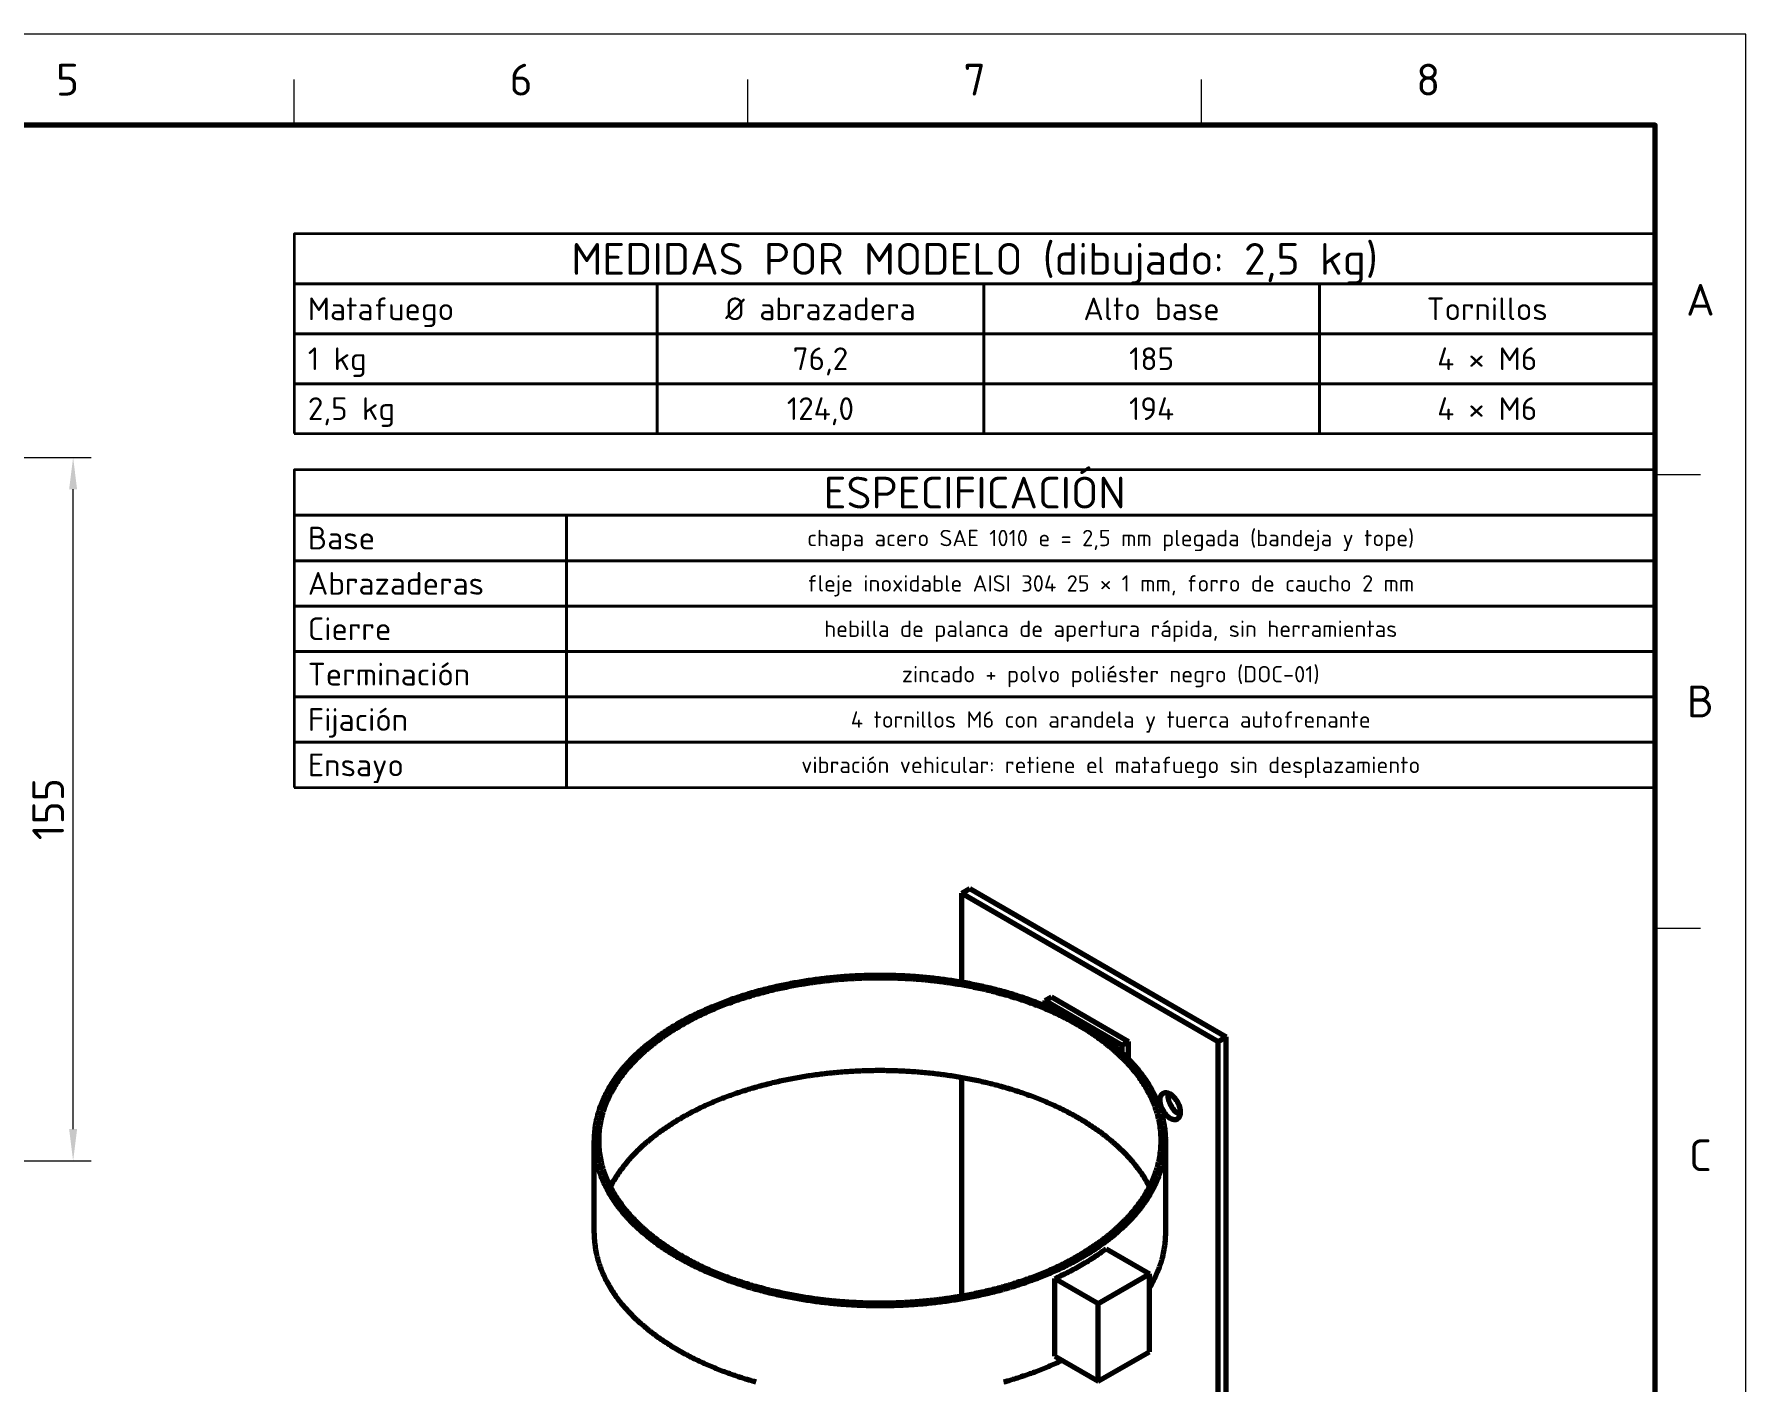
# Model space of a CAD drawing. Header units: millimetres. Extents: x 0 to 420, y 0 to 297.
# Drawn here: x 231.3 to 420, y 148.5 to 297 of the extents above; entities that cross this region are included whole.
import ezdxf
from ezdxf.enums import TextEntityAlignment as Align

# ---------------------------------------------------------------- set-up
doc = ezdxf.new("R2010")
doc.units = ezdxf.units.MM
for name, color, linetype, lineweight in [('01-VISIBLE', 7, 'CONTINUOUS', 70), ('04-COTA', 3, 'CONTINUOUS', 18), ('06-TEXTO', 7, 'CONTINUOUS', 25), ('07-RECUADRO', 7, 'CONTINUOUS', 70), ('08-FINA', 5, 'CONTINUOUS', 18), ('10-ROTULO', 7, 'CONTINUOUS', 35)]:
    doc.layers.add(name, color=color, linetype=linetype, lineweight=lineweight)
doc.styles.add('ISO3098', font='isocpeur.ttf')
doc.dimstyles.new('FLAMA-IRAM', dxfattribs={"dimtxt": 3.5, "dimasz": 3.5, "dimexe": 2, "dimexo": 1.5, "dimgap": 1, "dimtad": 1, "dimdec": 1, "dimtxsty": 'ISO3098', "dimblk": 'IRAM_FLECHA', "dimblk1": 'IRAM_FLECHA', "dimblk2": 'IRAM_FLECHA', "dimcen": 2.5, "dimclrd": 256, "dimclre": 256, "dimclrt": 256, "dimazin": 3, "dimtfac": 1, "dimtmove": 0, "dimatfit": 3, "dimlwd": 18, "dimlwe": 18})

# ---------------------------------------------------------------- blocks, each defined once
blk = doc.blocks.new('IRAM_FLECHA')
blk.add_solid([(0, 0), (-1, 0.125), (-1, -0.125)])

msp = doc.modelspace()

# ---------------------------------------------------------------- linework, layer by layer
at = {"layer": '01-VISIBLE'}
for p, q in [((333.574, 202.38), (334.458, 202.89)), ((333.574, 192.555), (333.574, 202.38)), ((333.574, 202.38), (361.858, 186.05)), ((334.458, 202.89), (362.742, 186.56)), ((342.766, 190.541), (343.473, 190.949)), ((343.473, 190.949), (351.958, 186.05)), ((342.766, 189.97), (342.766, 190.541)), ((342.766, 190.541), (351.251, 185.642)), ((351.251, 185.642), (351.958, 186.05)), ((351.251, 184.786), (351.251, 185.642)), ((351.958, 184.101), (351.958, 186.05)), ((361.858, 186.05), (362.742, 186.56)), ((361.858, 107.871), (361.858, 186.05)), ((362.742, 107.36), (362.742, 186.56)), ((333.574, 158.005), (333.574, 182.047)), ((293.058, 164.923), (293.058, 175.129)), ((356.058, 164.923), (356.058, 175.129)), ((349.48, 163.19), (354.257, 160.433)), ((348.6, 157.167), (354.257, 160.433)), ((354.257, 151.859), (354.257, 160.433)), ((343.823, 151.351), (343.823, 159.924)), ((343.823, 159.924), (348.6, 157.167)), ((348.6, 148.593), (348.6, 157.167)), ((343.823, 151.351), (348.6, 148.593)), ((348.6, 148.593), (354.257, 151.859))]:
    msp.add_line(p, q, dxfattribs=at)
for points in [[(356.058, 175.129), (356.056, 175.33), (356.05, 175.53), (356.041, 175.73), (356.028, 175.929), (356.01, 176.129), (355.99, 176.328), (355.965, 176.526), (355.937, 176.724), (355.905, 176.922), (355.869, 177.119), (355.83, 177.315), (355.787, 177.511), (355.74, 177.705), (355.691, 177.899), (355.637, 178.092), (355.581, 178.284), (355.521, 178.475), (355.457, 178.665), (355.391, 178.853), (355.321, 179.041), (355.248, 179.227), (355.172, 179.413), (355.093, 179.597), (355.011, 179.779), (354.926, 179.96), (354.839, 180.14), (354.748, 180.319), (354.655, 180.496), (354.56, 180.672), (354.461, 180.846), (354.361, 181.019), (354.257, 181.191), (354.152, 181.36), (354.043, 181.529), (353.933, 181.696), (353.821, 181.861), (353.706, 182.025), (353.589, 182.188), (353.47, 182.349), (353.349, 182.508), (353.226, 182.666), (353.101, 182.822), (352.974, 182.977), (352.846, 183.131), (352.715, 183.283), (352.583, 183.433), (352.449, 183.582), (352.314, 183.729), (352.177, 183.875), (352.038, 184.019), (351.898, 184.162), (351.757, 184.304), (351.613, 184.443), (351.469, 184.582), (351.323, 184.719), (351.176, 184.855), (351.027, 184.989), (350.878, 185.122), (350.727, 185.253), (350.574, 185.383), (350.421, 185.511), (350.267, 185.639), (350.111, 185.764), (349.954, 185.889), (349.796, 186.012), (349.637, 186.134), (349.478, 186.254), (349.317, 186.373), (349.155, 186.491), (348.992, 186.607), (348.828, 186.723), (348.664, 186.836), (348.498, 186.949), (348.332, 187.06), (348.165, 187.171), (347.997, 187.279), (347.828, 187.387), (347.659, 187.493), (347.489, 187.599), (347.318, 187.703), (347.146, 187.805), (346.973, 187.907), (346.8, 188.007), (346.627, 188.107), (346.452, 188.205), (346.277, 188.302), (346.101, 188.398), (345.925, 188.492), (345.748, 188.586), (345.571, 188.678), (345.393, 188.77), (345.214, 188.86), (345.035, 188.949), (344.855, 189.037), (344.675, 189.124), (344.494, 189.21), (344.313, 189.295), (344.131, 189.379), (343.949, 189.462), (343.766, 189.544), (343.583, 189.624), (343.4, 189.704), (343.215, 189.783), (343.031, 189.86), (342.846, 189.937), (342.661, 190.013), (342.475, 190.087), (342.289, 190.161), (342.103, 190.234), (341.916, 190.306), (341.729, 190.377), (341.541, 190.446), (341.353, 190.515), (341.165, 190.583), (340.976, 190.65), (340.788, 190.716), (340.598, 190.782), (340.409, 190.846), (340.219, 190.909), (340.029, 190.971), (339.838, 191.033), (339.648, 191.094), (339.457, 191.153), (339.265, 191.212), (339.074, 191.27), (338.882, 191.327), (338.69, 191.383), (338.497, 191.438), (338.305, 191.493), (338.112, 191.546), (337.919, 191.599), (337.725, 191.651), (337.532, 191.702), (337.338, 191.752), (337.144, 191.801), (336.95, 191.85), (336.756, 191.897), (336.561, 191.944), (336.366, 191.99), (336.171, 192.035), (335.976, 192.079), (335.781, 192.123), (335.585, 192.165), (335.389, 192.207), (335.194, 192.248), (334.997, 192.288), (334.801, 192.328), (334.605, 192.366), (334.408, 192.404), (334.212, 192.441), (334.015, 192.477), (333.818, 192.512), (333.621, 192.547), (333.423, 192.581), (333.226, 192.614), (333.028, 192.646), (332.831, 192.678), (332.633, 192.708), (332.435, 192.738), (332.237, 192.767), (332.039, 192.796), (331.841, 192.823), (331.642, 192.85), (331.444, 192.876), (331.246, 192.901), (331.047, 192.926), (330.848, 192.95), (330.649, 192.973), (330.45, 192.995), (330.251, 193.016), (330.052, 193.037), (329.853, 193.057), (329.654, 193.076), (329.455, 193.095), (329.255, 193.113), (329.056, 193.13), (328.857, 193.146), (328.657, 193.161), (328.457, 193.176), (328.258, 193.19), (328.058, 193.203), (327.858, 193.216), (327.659, 193.228), (327.459, 193.239), (327.259, 193.249), (327.059, 193.259), (326.859, 193.267), (326.659, 193.275), (326.459, 193.283), (326.259, 193.289), (326.059, 193.295), (325.859, 193.3), (325.659, 193.305), (325.459, 193.309), (325.259, 193.311), (325.058, 193.314), (324.858, 193.315), (324.658, 193.316), (324.458, 193.316), (324.258, 193.315), (324.058, 193.314), (323.858, 193.311), (323.657, 193.309), (323.457, 193.305), (323.257, 193.3), (323.057, 193.295), (322.857, 193.289), (322.657, 193.283), (322.457, 193.275), (322.257, 193.267), (322.057, 193.259), (321.857, 193.249), (321.657, 193.239), (321.458, 193.228), (321.258, 193.216), (321.058, 193.203), (320.858, 193.19), (320.659, 193.176), (320.459, 193.161), (320.26, 193.146), (320.06, 193.13), (319.861, 193.113), (319.661, 193.095), (319.462, 193.076), (319.263, 193.057), (319.064, 193.037), (318.865, 193.016), (318.666, 192.995), (318.467, 192.973), (318.268, 192.95), (318.069, 192.926), (317.871, 192.901), (317.672, 192.876), (317.474, 192.85), (317.275, 192.823), (317.077, 192.796), (316.879, 192.767), (316.681, 192.738), (316.483, 192.708), (316.285, 192.678), (316.088, 192.646), (315.89, 192.614), (315.693, 192.581), (315.495, 192.547), (315.298, 192.512), (315.101, 192.477), (314.905, 192.441), (314.708, 192.404), (314.511, 192.366), (314.315, 192.328), (314.119, 192.288), (313.923, 192.248), (313.727, 192.207), (313.531, 192.165), (313.335, 192.123), (313.14, 192.079), (312.945, 192.035), (312.75, 191.99), (312.555, 191.944), (312.36, 191.897), (312.166, 191.85), (311.972, 191.801), (311.778, 191.752), (311.584, 191.702), (311.391, 191.651), (311.197, 191.599), (311.004, 191.546), (310.811, 191.493), (310.619, 191.438), (310.426, 191.383), (310.234, 191.327), (310.042, 191.27), (309.851, 191.212), (309.66, 191.153), (309.469, 191.094), (309.278, 191.033), (309.087, 190.971), (308.897, 190.909), (308.707, 190.846), (308.518, 190.782), (308.329, 190.716), (308.14, 190.65), (307.951, 190.583), (307.763, 190.515), (307.575, 190.446), (307.387, 190.377), (307.2, 190.306), (307.013, 190.234), (306.827, 190.161), (306.641, 190.087), (306.455, 190.013), (306.27, 189.937), (306.085, 189.86), (305.901, 189.783), (305.717, 189.704), (305.533, 189.624), (305.35, 189.544), (305.167, 189.462), (304.985, 189.379), (304.803, 189.295), (304.622, 189.21), (304.441, 189.124), (304.261, 189.037), (304.081, 188.949), (303.902, 188.86), (303.724, 188.77), (303.545, 188.678), (303.368, 188.586), (303.191, 188.492), (303.015, 188.398), (302.839, 188.302), (302.664, 188.205), (302.49, 188.107), (302.316, 188.007), (302.143, 187.907), (301.97, 187.805), (301.799, 187.703), (301.628, 187.599), (301.457, 187.493), (301.288, 187.387), (301.119, 187.279), (300.951, 187.171), (300.784, 187.06), (300.618, 186.949), (300.452, 186.836), (300.288, 186.723), (300.124, 186.607), (299.961, 186.491), (299.799, 186.373), (299.639, 186.254), (299.479, 186.134), (299.32, 186.012), (299.162, 185.889), (299.005, 185.764), (298.85, 185.639), (298.695, 185.511), (298.542, 185.383), (298.389, 185.253), (298.238, 185.122), (298.089, 184.989), (297.94, 184.855), (297.793, 184.719), (297.647, 184.582), (297.503, 184.443), (297.36, 184.304), (297.218, 184.162), (297.078, 184.019), (296.939, 183.875), (296.802, 183.729), (296.667, 183.582), (296.533, 183.433), (296.401, 183.283), (296.27, 183.131), (296.142, 182.977), (296.015, 182.822), (295.89, 182.666), (295.767, 182.508), (295.646, 182.349), (295.527, 182.188), (295.41, 182.025), (295.296, 181.861), (295.183, 181.696), (295.073, 181.529), (294.965, 181.36), (294.859, 181.191), (294.756, 181.019), (294.655, 180.846), (294.556, 180.672), (294.461, 180.496), (294.368, 180.319), (294.277, 180.14), (294.19, 179.96), (294.105, 179.779), (294.023, 179.597), (293.944, 179.413), (293.868, 179.227), (293.795, 179.041), (293.726, 178.853), (293.659, 178.665), (293.596, 178.475), (293.536, 178.284), (293.479, 178.092), (293.425, 177.899), (293.376, 177.705), (293.329, 177.511), (293.286, 177.315), (293.247, 177.119), (293.211, 176.922), (293.179, 176.724), (293.151, 176.526), (293.127, 176.328), (293.106, 176.129), (293.089, 175.929), (293.075, 175.73), (293.066, 175.53), (293.06, 175.33), (293.058, 175.129)], [(355.558, 175.129), (355.556, 175.33), (355.55, 175.53), (355.541, 175.731), (355.527, 175.931), (355.51, 176.13), (355.488, 176.33), (355.463, 176.529), (355.434, 176.727), (355.402, 176.925), (355.365, 177.122), (355.325, 177.318), (355.282, 177.514), (355.234, 177.709), (355.184, 177.903), (355.129, 178.096), (355.072, 178.288), (355.01, 178.479), (354.946, 178.669), (354.878, 178.857), (354.807, 179.045), (354.733, 179.231), (354.656, 179.416), (354.575, 179.6), (354.492, 179.782), (354.406, 179.963), (354.317, 180.143), (354.225, 180.321), (354.131, 180.498), (354.033, 180.673), (353.934, 180.847), (353.831, 181.02), (353.726, 181.191), (353.619, 181.36), (353.509, 181.528), (353.398, 181.694), (353.283, 181.859), (353.167, 182.022), (353.048, 182.184), (352.928, 182.344), (352.805, 182.503), (352.681, 182.66), (352.554, 182.815), (352.426, 182.969), (352.296, 183.122), (352.164, 183.273), (352.03, 183.422), (351.894, 183.57), (351.757, 183.716), (351.619, 183.861), (351.478, 184.004), (351.337, 184.146), (351.193, 184.287), (351.049, 184.425), (350.903, 184.563), (350.755, 184.699), (350.607, 184.833), (350.457, 184.966), (350.305, 185.097), (350.153, 185.228), (349.999, 185.356), (349.844, 185.484), (349.688, 185.609), (349.531, 185.734), (349.373, 185.857), (349.213, 185.979), (349.053, 186.099), (348.892, 186.218), (348.729, 186.336), (348.566, 186.452), (348.402, 186.567), (348.237, 186.681), (348.071, 186.794), (347.904, 186.905), (347.736, 187.015), (347.568, 187.123), (347.398, 187.231), (347.228, 187.337), (347.057, 187.442), (346.886, 187.545), (346.713, 187.648), (346.54, 187.749), (346.367, 187.849), (346.192, 187.948), (346.017, 188.046), (345.842, 188.142), (345.665, 188.238), (345.488, 188.332), (345.311, 188.425), (345.132, 188.517), (344.954, 188.608), (344.774, 188.698), (344.595, 188.786), (344.414, 188.874), (344.233, 188.96), (344.052, 189.046), (343.87, 189.13), (343.688, 189.213), (343.505, 189.295), (343.321, 189.377), (343.138, 189.457), (342.953, 189.536), (342.769, 189.614), (342.583, 189.691), (342.398, 189.767), (342.212, 189.842), (342.026, 189.916), (341.839, 189.989), (341.652, 190.06), (341.464, 190.131), (341.276, 190.201), (341.088, 190.271), (340.9, 190.339), (340.711, 190.406), (340.521, 190.472), (340.332, 190.537), (340.142, 190.601), (339.952, 190.665), (339.761, 190.727), (339.57, 190.789), (339.379, 190.849), (339.188, 190.909), (338.996, 190.968), (338.804, 191.025), (338.612, 191.082), (338.419, 191.138), (338.227, 191.194), (338.034, 191.248), (337.84, 191.301), (337.647, 191.354), (337.453, 191.405), (337.259, 191.456), (337.065, 191.506), (336.87, 191.555), (336.676, 191.603), (336.481, 191.651), (336.286, 191.697), (336.091, 191.743), (335.895, 191.787), (335.7, 191.831), (335.504, 191.874), (335.308, 191.917), (335.112, 191.958), (334.915, 191.999), (334.719, 192.039), (334.522, 192.078), (334.325, 192.116), (334.128, 192.153), (333.931, 192.19), (333.734, 192.225), (333.537, 192.26), (333.339, 192.294), (333.141, 192.328), (332.943, 192.36), (332.745, 192.392), (332.547, 192.423), (332.349, 192.453), (332.151, 192.482), (331.952, 192.511), (331.754, 192.538), (331.555, 192.565), (331.356, 192.592), (331.157, 192.617), (330.958, 192.642), (330.759, 192.666), (330.56, 192.689), (330.361, 192.711), (330.162, 192.732), (329.962, 192.753), (329.763, 192.773), (329.563, 192.792), (329.363, 192.811), (329.164, 192.829), (328.964, 192.846), (328.764, 192.862), (328.564, 192.877), (328.364, 192.892), (328.164, 192.906), (327.964, 192.919), (327.764, 192.931), (327.564, 192.943), (327.364, 192.954), (327.163, 192.964), (326.963, 192.973), (326.763, 192.982), (326.563, 192.99), (326.362, 192.997), (326.162, 193.003), (325.961, 193.009), (325.761, 193.014), (325.56, 193.018), (325.36, 193.021), (325.16, 193.024), (324.959, 193.026), (324.759, 193.027), (324.558, 193.027), (324.358, 193.027), (324.157, 193.026), (323.957, 193.024), (323.756, 193.021), (323.556, 193.018), (323.355, 193.014), (323.155, 193.009), (322.954, 193.003), (322.754, 192.997), (322.554, 192.99), (322.353, 192.982), (322.153, 192.973), (321.953, 192.964), (321.752, 192.954), (321.552, 192.943), (321.352, 192.931), (321.152, 192.919), (320.952, 192.906), (320.752, 192.892), (320.552, 192.877), (320.352, 192.862), (320.152, 192.846), (319.952, 192.829), (319.753, 192.811), (319.553, 192.792), (319.353, 192.773), (319.154, 192.753), (318.955, 192.732), (318.755, 192.711), (318.556, 192.689), (318.357, 192.666), (318.158, 192.642), (317.959, 192.617), (317.76, 192.592), (317.561, 192.565), (317.362, 192.538), (317.164, 192.511), (316.965, 192.482), (316.767, 192.453), (316.569, 192.423), (316.371, 192.392), (316.173, 192.36), (315.975, 192.328), (315.777, 192.294), (315.58, 192.26), (315.382, 192.225), (315.185, 192.19), (314.988, 192.153), (314.791, 192.116), (314.594, 192.078), (314.397, 192.039), (314.201, 191.999), (314.004, 191.958), (313.808, 191.917), (313.612, 191.874), (313.416, 191.831), (313.221, 191.787), (313.025, 191.743), (312.83, 191.697), (312.635, 191.651), (312.44, 191.603), (312.246, 191.555), (312.051, 191.506), (311.857, 191.456), (311.663, 191.405), (311.469, 191.354), (311.276, 191.301), (311.083, 191.248), (310.89, 191.194), (310.697, 191.138), (310.504, 191.082), (310.312, 191.025), (310.12, 190.968), (309.928, 190.909), (309.737, 190.849), (309.546, 190.789), (309.355, 190.727), (309.165, 190.665), (308.974, 190.601), (308.784, 190.537), (308.595, 190.472), (308.406, 190.406), (308.217, 190.339), (308.028, 190.271), (307.84, 190.201), (307.652, 190.131), (307.464, 190.06), (307.277, 189.989), (307.091, 189.916), (306.904, 189.842), (306.718, 189.767), (306.533, 189.691), (306.348, 189.614), (306.163, 189.536), (305.979, 189.457), (305.795, 189.377), (305.611, 189.295), (305.429, 189.213), (305.246, 189.13), (305.064, 189.046), (304.883, 188.96), (304.702, 188.874), (304.522, 188.786), (304.342, 188.698), (304.162, 188.608), (303.984, 188.517), (303.805, 188.425), (303.628, 188.332), (303.451, 188.238), (303.275, 188.142), (303.099, 188.046), (302.924, 187.948), (302.749, 187.849), (302.576, 187.749), (302.403, 187.648), (302.23, 187.545), (302.059, 187.442), (301.888, 187.337), (301.718, 187.231), (301.548, 187.123), (301.38, 187.015), (301.212, 186.905), (301.045, 186.794), (300.879, 186.681), (300.714, 186.567), (300.55, 186.452), (300.387, 186.336), (300.225, 186.218), (300.063, 186.099), (299.903, 185.979), (299.744, 185.857), (299.585, 185.734), (299.428, 185.609), (299.272, 185.484), (299.117, 185.356), (298.963, 185.228), (298.811, 185.097), (298.66, 184.966), (298.51, 184.833), (298.361, 184.699), (298.213, 184.563), (298.067, 184.425), (297.923, 184.287), (297.779, 184.146), (297.638, 184.004), (297.497, 183.861), (297.359, 183.716), (297.222, 183.57), (297.086, 183.422), (296.953, 183.273), (296.821, 183.122), (296.69, 182.969), (296.562, 182.815), (296.435, 182.66), (296.311, 182.503), (296.188, 182.344), (296.068, 182.184), (295.949, 182.022), (295.833, 181.859), (295.719, 181.694), (295.607, 181.528), (295.497, 181.36), (295.39, 181.191), (295.285, 181.02), (295.183, 180.847), (295.083, 180.673), (294.986, 180.498), (294.891, 180.321), (294.799, 180.143), (294.71, 179.963), (294.624, 179.782), (294.541, 179.6), (294.46, 179.416), (294.383, 179.231), (294.309, 179.045), (294.238, 178.857), (294.17, 178.669), (294.106, 178.479), (294.045, 178.288), (293.987, 178.096), (293.933, 177.903), (293.882, 177.709), (293.834, 177.514), (293.791, 177.318), (293.751, 177.122), (293.714, 176.925), (293.682, 176.727), (293.653, 176.529), (293.628, 176.33), (293.607, 176.13), (293.589, 175.931), (293.576, 175.731), (293.566, 175.53), (293.56, 175.33), (293.558, 175.129)], [(354.271, 170.026), (354.178, 170.204), (354.082, 170.38), (353.984, 170.555), (353.883, 170.728), (353.779, 170.899), (353.673, 171.069), (353.564, 171.238), (353.454, 171.405), (353.341, 171.571), (353.225, 171.735), (353.108, 171.897), (352.988, 172.058), (352.867, 172.218), (352.743, 172.375), (352.617, 172.532), (352.49, 172.687), (352.361, 172.84), (352.23, 172.991), (352.097, 173.142), (351.962, 173.29), (351.826, 173.437), (351.688, 173.583), (351.549, 173.727), (351.408, 173.869), (351.265, 174.011), (351.121, 174.15), (350.976, 174.288), (350.829, 174.425), (350.681, 174.56), (350.532, 174.694), (350.381, 174.826), (350.229, 174.957), (350.076, 175.086), (349.921, 175.214), (349.766, 175.341), (349.609, 175.466), (349.452, 175.59), (349.293, 175.712), (349.133, 175.833), (348.972, 175.953), (348.81, 176.071), (348.648, 176.188), (348.484, 176.304), (348.319, 176.418), (348.154, 176.531), (347.987, 176.643), (347.82, 176.754), (347.652, 176.863), (347.483, 176.971), (347.313, 177.078), (347.143, 177.183), (346.972, 177.288), (346.8, 177.391), (346.627, 177.493), (346.453, 177.593), (346.279, 177.693), (346.105, 177.791), (345.929, 177.888), (345.753, 177.984), (345.577, 178.079), (345.399, 178.173), (345.221, 178.265), (345.043, 178.357), (344.864, 178.447), (344.684, 178.536), (344.504, 178.624), (344.324, 178.711), (344.143, 178.797), (343.961, 178.882), (343.779, 178.966), (343.596, 179.048), (343.413, 179.13), (343.229, 179.211), (343.045, 179.29), (342.861, 179.369), (342.676, 179.446), (342.491, 179.523), (342.305, 179.598), (342.119, 179.673), (341.932, 179.746), (341.745, 179.818), (341.558, 179.89), (341.37, 179.96), (341.182, 180.03), (340.994, 180.099), (340.805, 180.166), (340.616, 180.233), (340.426, 180.298), (340.237, 180.363), (340.047, 180.427), (339.856, 180.49), (339.666, 180.552), (339.475, 180.613), (339.283, 180.673), (339.092, 180.732), (338.9, 180.791), (338.708, 180.848), (338.515, 180.904), (338.323, 180.96), (338.13, 181.015), (337.937, 181.069), (337.743, 181.121), (337.55, 181.174), (337.356, 181.225), (337.162, 181.275), (336.968, 181.325), (336.773, 181.373), (336.578, 181.421), (336.383, 181.468), (336.188, 181.514), (335.993, 181.559), (335.797, 181.603), (335.602, 181.647), (335.406, 181.69), (335.21, 181.731), (335.013, 181.772), (334.817, 181.813), (334.62, 181.852), (334.424, 181.891), (334.227, 181.928), (334.03, 181.965), (333.833, 182.001), (333.635, 182.037), (333.438, 182.071), (333.24, 182.105), (333.042, 182.138), (332.844, 182.17), (332.646, 182.201), (332.448, 182.232), (332.25, 182.261), (332.051, 182.29), (331.853, 182.318), (331.654, 182.346), (331.456, 182.372), (331.257, 182.398), (331.058, 182.423), (330.859, 182.448), (330.66, 182.471), (330.461, 182.494), (330.261, 182.516), (330.062, 182.537), (329.862, 182.557), (329.663, 182.577), (329.463, 182.596), (329.264, 182.614), (329.064, 182.631), (328.864, 182.648), (328.664, 182.663), (328.464, 182.678), (328.264, 182.693), (328.064, 182.706), (327.864, 182.719), (327.664, 182.731), (327.464, 182.742), (327.264, 182.753), (327.063, 182.763), (326.863, 182.772), (326.663, 182.78), (326.462, 182.787), (326.262, 182.794), (326.062, 182.8), (325.861, 182.805), (325.661, 182.81), (325.46, 182.814), (325.26, 182.817), (325.059, 182.819), (324.859, 182.82), (324.658, 182.821), (324.458, 182.821), (324.257, 182.82), (324.057, 182.819), (323.856, 182.817), (323.656, 182.814), (323.455, 182.81), (323.255, 182.805), (323.055, 182.8), (322.854, 182.794), (322.654, 182.787), (322.453, 182.78), (322.253, 182.772), (322.053, 182.763), (321.853, 182.753), (321.652, 182.742), (321.452, 182.731), (321.252, 182.719), (321.052, 182.706), (320.852, 182.693), (320.652, 182.678), (320.452, 182.663), (320.252, 182.648), (320.052, 182.631), (319.853, 182.614), (319.653, 182.596), (319.453, 182.577), (319.254, 182.557), (319.054, 182.537), (318.855, 182.516), (318.656, 182.494), (318.456, 182.471), (318.257, 182.448), (318.058, 182.423), (317.859, 182.398), (317.661, 182.372), (317.462, 182.346), (317.263, 182.318), (317.065, 182.29), (316.866, 182.261), (316.668, 182.232), (316.47, 182.201), (316.272, 182.17), (316.074, 182.138), (315.876, 182.105), (315.678, 182.071), (315.481, 182.037), (315.284, 182.001), (315.086, 181.965), (314.889, 181.928), (314.692, 181.891), (314.496, 181.852), (314.299, 181.813), (314.103, 181.772), (313.906, 181.731), (313.71, 181.69), (313.514, 181.647), (313.319, 181.603), (313.123, 181.559), (312.928, 181.514), (312.733, 181.468), (312.538, 181.421), (312.343, 181.373), (312.149, 181.325), (311.954, 181.275), (311.76, 181.225), (311.566, 181.174), (311.373, 181.121), (311.179, 181.069), (310.986, 181.015), (310.793, 180.96), (310.601, 180.904), (310.408, 180.848), (310.216, 180.791), (310.024, 180.732), (309.833, 180.673), (309.642, 180.613), (309.451, 180.552), (309.26, 180.49), (309.069, 180.427), (308.879, 180.363), (308.69, 180.298), (308.5, 180.233), (308.311, 180.166), (308.122, 180.099), (307.934, 180.03), (307.746, 179.96), (307.558, 179.89), (307.371, 179.818), (307.184, 179.746), (306.997, 179.673), (306.811, 179.598), (306.626, 179.523), (306.44, 179.446), (306.255, 179.369), (306.071, 179.29), (305.887, 179.211), (305.703, 179.13), (305.52, 179.048), (305.337, 178.966), (305.155, 178.882), (304.974, 178.797), (304.792, 178.711), (304.612, 178.624), (304.432, 178.536), (304.252, 178.447), (304.073, 178.357), (303.895, 178.265), (303.717, 178.173), (303.54, 178.079), (303.363, 177.984), (303.187, 177.888), (303.011, 177.791), (302.837, 177.693), (302.663, 177.593), (302.489, 177.493), (302.317, 177.391), (302.145, 177.288), (301.973, 177.183), (301.803, 177.078), (301.633, 176.971), (301.464, 176.863), (301.296, 176.754), (301.129, 176.643), (300.962, 176.531), (300.797, 176.418), (300.632, 176.304), (300.469, 176.188), (300.306, 176.071), (300.144, 175.953), (299.983, 175.833), (299.823, 175.712), (299.665, 175.59), (299.507, 175.466), (299.35, 175.341), (299.195, 175.214), (299.04, 175.086), (298.887, 174.957), (298.735, 174.826), (298.585, 174.694), (298.435, 174.56), (298.287, 174.425), (298.14, 174.288), (297.995, 174.15), (297.851, 174.011), (297.709, 173.869), (297.568, 173.727), (297.428, 173.583), (297.29, 173.437), (297.154, 173.29), (297.019, 173.142), (296.887, 172.991), (296.755, 172.84), (296.626, 172.687), (296.499, 172.532), (296.373, 172.375), (296.249, 172.218), (296.128, 172.058), (296.008, 171.897), (295.891, 171.735), (295.776, 171.571), (295.663, 171.405), (295.552, 171.238), (295.443, 171.069), (295.337, 170.899), (295.234, 170.728), (295.132, 170.555), (295.034, 170.38), (294.938, 170.204), (294.845, 170.026)], [(355.742, 180.313), (355.589, 180.182), (355.485, 180.009), (355.428, 179.815), (355.406, 179.613), (355.413, 179.411), (355.443, 179.21), (355.492, 179.014), (355.558, 178.822), (355.638, 178.636), (355.731, 178.456), (355.837, 178.283), (355.956, 178.119), (356.087, 177.964), (356.23, 177.82), (356.386, 177.691), (356.555, 177.579)], [(357.367, 177.498), (357.522, 177.631), (357.626, 177.807), (357.683, 178.003), (357.703, 178.207), (357.695, 178.412), (357.663, 178.614), (357.613, 178.813), (357.545, 179.006), (357.463, 179.194), (357.367, 179.375), (357.258, 179.548), (357.137, 179.713), (357.003, 179.869), (356.856, 180.012), (356.697, 180.14), (356.524, 180.25), (356.337, 180.334), (356.139, 180.383), (355.934, 180.381), (355.742, 180.313)], [(356.315, 180.342), (356.291, 180.139), (356.296, 179.936), (356.325, 179.734), (356.373, 179.535), (356.438, 179.342), (356.518, 179.154), (356.611, 178.973), (356.718, 178.799), (356.837, 178.633), (356.968, 178.477), (357.112, 178.333), (357.269, 178.202), (357.439, 178.089)], [(356.555, 177.579), (356.681, 177.514), (356.814, 177.463), (356.953, 177.431), (357.095, 177.423), (357.236, 177.444), (357.367, 177.498)], [(357.439, 178.089), (357.477, 178.068), (357.516, 178.048), (357.556, 178.029), (357.596, 178.011), (357.637, 177.995), (357.678, 177.98)], [(293.058, 175.129), (293.06, 174.929), (293.066, 174.729), (293.075, 174.529), (293.089, 174.329), (293.106, 174.13), (293.127, 173.931), (293.151, 173.732), (293.18, 173.534), (293.212, 173.336), (293.247, 173.139), (293.287, 172.943), (293.33, 172.747), (293.376, 172.552), (293.426, 172.358), (293.479, 172.165), (293.536, 171.973), (293.596, 171.782), (293.66, 171.592), (293.726, 171.403), (293.796, 171.216), (293.869, 171.029), (293.945, 170.844), (294.024, 170.66), (294.106, 170.477), (294.191, 170.296), (294.279, 170.116), (294.369, 169.937), (294.462, 169.76), (294.558, 169.584), (294.657, 169.41), (294.757, 169.237), (294.861, 169.065), (294.967, 168.895), (295.075, 168.727), (295.185, 168.56), (295.298, 168.394), (295.413, 168.23), (295.53, 168.068), (295.649, 167.907), (295.77, 167.747), (295.893, 167.589), (296.018, 167.433), (296.145, 167.278), (296.274, 167.124), (296.404, 166.972), (296.536, 166.822), (296.67, 166.673), (296.806, 166.526), (296.943, 166.38), (297.082, 166.235), (297.222, 166.093), (297.364, 165.951), (297.507, 165.811), (297.652, 165.673), (297.798, 165.536), (297.945, 165.4), (298.094, 165.266), (298.243, 165.133), (298.395, 165.002), (298.547, 164.872), (298.7, 164.743), (298.855, 164.616), (299.011, 164.49), (299.168, 164.366), (299.326, 164.242), (299.485, 164.121), (299.645, 164), (299.806, 163.881), (299.968, 163.763), (300.131, 163.647), (300.294, 163.532), (300.459, 163.418), (300.625, 163.305), (300.791, 163.194), (300.958, 163.084), (301.126, 162.975), (301.295, 162.867), (301.465, 162.761), (301.635, 162.656), (301.806, 162.552), (301.978, 162.449), (302.151, 162.347), (302.324, 162.247), (302.498, 162.147), (302.673, 162.049), (302.848, 161.952), (303.024, 161.856), (303.2, 161.762), (303.377, 161.668), (303.555, 161.576), (303.733, 161.484), (303.912, 161.394), (304.091, 161.305), (304.271, 161.217), (304.451, 161.13), (304.632, 161.044), (304.813, 160.959), (304.995, 160.875), (305.178, 160.792), (305.36, 160.711), (305.544, 160.63), (305.727, 160.55), (305.912, 160.472), (306.096, 160.394), (306.281, 160.317), (306.467, 160.242), (306.652, 160.167), (306.839, 160.093), (307.025, 160.02), (307.212, 159.949), (307.399, 159.878), (307.587, 159.808), (307.775, 159.739), (307.964, 159.671), (308.152, 159.604), (308.341, 159.538), (308.531, 159.473), (308.72, 159.409), (308.91, 159.346), (309.101, 159.283), (309.291, 159.222), (309.482, 159.161), (309.673, 159.101), (309.865, 159.043), (310.056, 158.985), (310.248, 158.928), (310.441, 158.872), (310.633, 158.816), (310.826, 158.762), (311.019, 158.709), (311.212, 158.656), (311.405, 158.604), (311.599, 158.553), (311.793, 158.503), (311.987, 158.454), (312.181, 158.406), (312.376, 158.358), (312.571, 158.311), (312.766, 158.265), (312.961, 158.22), (313.156, 158.176), (313.352, 158.133), (313.547, 158.09), (313.743, 158.048), (313.939, 158.007), (314.135, 157.967), (314.332, 157.928), (314.528, 157.889), (314.725, 157.852), (314.922, 157.815), (315.119, 157.779), (315.316, 157.743), (315.513, 157.709), (315.71, 157.675), (315.908, 157.642), (316.106, 157.61), (316.303, 157.578), (316.501, 157.548), (316.699, 157.518), (316.897, 157.489), (317.096, 157.461), (317.294, 157.433), (317.492, 157.406), (317.691, 157.38), (317.89, 157.355), (318.088, 157.331), (318.287, 157.307), (318.486, 157.284), (318.685, 157.262), (318.884, 157.24), (319.083, 157.22), (319.283, 157.2), (319.482, 157.181), (319.681, 157.162), (319.881, 157.145), (320.08, 157.128), (320.28, 157.111), (320.48, 157.096), (320.679, 157.081), (320.879, 157.067), (321.079, 157.054), (321.279, 157.042), (321.479, 157.03), (321.679, 157.019), (321.879, 157.009), (322.079, 156.999), (322.279, 156.991), (322.479, 156.983), (322.679, 156.975), (322.879, 156.969), (323.079, 156.963), (323.28, 156.958), (323.48, 156.954), (323.68, 156.95), (323.88, 156.947), (324.08, 156.945), (324.281, 156.944), (324.481, 156.943), (324.681, 156.943), (324.881, 156.944), (325.082, 156.945), (325.282, 156.948), (325.482, 156.951), (325.682, 156.955), (325.883, 156.959), (326.083, 156.964), (326.283, 156.97), (326.483, 156.977), (326.683, 156.984), (326.883, 156.993), (327.083, 157.001), (327.283, 157.011), (327.483, 157.022), (327.683, 157.033), (327.883, 157.045), (328.083, 157.057), (328.283, 157.071), (328.483, 157.085), (328.682, 157.099), (328.882, 157.115), (329.082, 157.131), (329.281, 157.149), (329.481, 157.166), (329.68, 157.185), (329.879, 157.204), (330.078, 157.224), (330.278, 157.245), (330.477, 157.267), (330.676, 157.289), (330.875, 157.312), (331.073, 157.336), (331.272, 157.361), (331.471, 157.386), (331.669, 157.412), (331.868, 157.439), (332.066, 157.467), (332.264, 157.496), (332.462, 157.525), (332.66, 157.555), (332.858, 157.586), (333.056, 157.617), (333.254, 157.65), (333.451, 157.683), (333.649, 157.717), (333.846, 157.751), (334.043, 157.787), (334.24, 157.823), (334.437, 157.86), (334.633, 157.898), (334.83, 157.937), (335.026, 157.976), (335.222, 158.017), (335.418, 158.058), (335.614, 158.1), (335.81, 158.143), (336.005, 158.186), (336.2, 158.231), (336.395, 158.276), (336.59, 158.322), (336.785, 158.369), (336.979, 158.417), (337.174, 158.465), (337.368, 158.515), (337.562, 158.565), (337.755, 158.616), (337.949, 158.668), (338.142, 158.721), (338.335, 158.774), (338.527, 158.829), (338.72, 158.884), (338.912, 158.941), (339.104, 158.998), (339.295, 159.056), (339.487, 159.115), (339.678, 159.175), (339.869, 159.236), (340.059, 159.297), (340.25, 159.36), (340.439, 159.423), (340.629, 159.488), (340.818, 159.553), (341.007, 159.62), (341.196, 159.687), (341.384, 159.755), (341.572, 159.824), (341.76, 159.894), (341.947, 159.965), (342.134, 160.037), (342.32, 160.11), (342.506, 160.184), (342.692, 160.259), (342.878, 160.335), (343.062, 160.412), (343.247, 160.49), (343.431, 160.568), (343.615, 160.648), (343.798, 160.729), (343.98, 160.811), (344.163, 160.894), (344.344, 160.978), (344.526, 161.064), (344.706, 161.15), (344.887, 161.237), (345.066, 161.325), (345.246, 161.415), (345.424, 161.505), (345.602, 161.597), (345.78, 161.69), (345.957, 161.783), (346.133, 161.878), (346.309, 161.974), (346.484, 162.072), (346.658, 162.17), (346.832, 162.27)], [(293.558, 175.129), (293.56, 174.929), (293.566, 174.729), (293.576, 174.529), (293.589, 174.329), (293.606, 174.13), (293.628, 173.931), (293.653, 173.732), (293.682, 173.534), (293.714, 173.336), (293.75, 173.139), (293.79, 172.943), (293.834, 172.747), (293.881, 172.553), (293.932, 172.359), (293.986, 172.166), (294.043, 171.974), (294.105, 171.784), (294.169, 171.594), (294.236, 171.406), (294.307, 171.218), (294.381, 171.032), (294.458, 170.847), (294.538, 170.664), (294.622, 170.482), (294.708, 170.301), (294.796, 170.121), (294.888, 169.943), (294.982, 169.767), (295.079, 169.591), (295.179, 169.418), (295.281, 169.245), (295.386, 169.075), (295.493, 168.905), (295.602, 168.738), (295.714, 168.571), (295.828, 168.407), (295.944, 168.244), (296.062, 168.082), (296.183, 167.922), (296.305, 167.763), (296.43, 167.606), (296.556, 167.451), (296.684, 167.297), (296.814, 167.145), (296.946, 166.994), (297.079, 166.845), (297.214, 166.697), (297.351, 166.551), (297.49, 166.406), (297.63, 166.263), (297.771, 166.121), (297.914, 165.981), (298.058, 165.842), (298.204, 165.705), (298.351, 165.569), (298.5, 165.435), (298.65, 165.302), (298.801, 165.17), (298.953, 165.04), (299.107, 164.912), (299.261, 164.784), (299.417, 164.658), (299.574, 164.534), (299.732, 164.411), (299.891, 164.289), (300.051, 164.169), (300.212, 164.05), (300.374, 163.932), (300.537, 163.816), (300.701, 163.701), (300.866, 163.587), (301.032, 163.475), (301.198, 163.363), (301.366, 163.254), (301.534, 163.145), (301.703, 163.038), (301.873, 162.931), (302.043, 162.827), (302.215, 162.723), (302.387, 162.62), (302.559, 162.519), (302.733, 162.419), (302.907, 162.32), (303.082, 162.222), (303.257, 162.126), (303.433, 162.031), (303.61, 161.936), (303.787, 161.843), (303.965, 161.751), (304.144, 161.66), (304.323, 161.571), (304.502, 161.482), (304.682, 161.394), (304.863, 161.308), (305.044, 161.222), (305.226, 161.138), (305.408, 161.055), (305.591, 160.973), (305.774, 160.892), (305.957, 160.812), (306.141, 160.732), (306.326, 160.654), (306.511, 160.577), (306.696, 160.501), (306.882, 160.426), (307.068, 160.352), (307.254, 160.279), (307.441, 160.207), (307.628, 160.136), (307.816, 160.066), (308.004, 159.997), (308.192, 159.929), (308.381, 159.862), (308.57, 159.796), (308.759, 159.73), (308.949, 159.666), (309.139, 159.603), (309.329, 159.54), (309.52, 159.479), (309.71, 159.418), (309.902, 159.358), (310.093, 159.299), (310.285, 159.242), (310.477, 159.185), (310.669, 159.128), (310.861, 159.073), (311.054, 159.019), (311.247, 158.965), (311.44, 158.913), (311.634, 158.861), (311.828, 158.81), (312.022, 158.76), (312.216, 158.711), (312.41, 158.663), (312.605, 158.616), (312.799, 158.569), (312.994, 158.523), (313.19, 158.479), (313.385, 158.435), (313.581, 158.391), (313.776, 158.349), (313.972, 158.307), (314.168, 158.267), (314.364, 158.227), (314.561, 158.188), (314.757, 158.15), (314.954, 158.112), (315.151, 158.076), (315.348, 158.04), (315.545, 158.005), (315.743, 157.971), (315.94, 157.937), (316.138, 157.904), (316.335, 157.873), (316.533, 157.842), (316.731, 157.811), (316.929, 157.782), (317.128, 157.753), (317.326, 157.725), (317.524, 157.698), (317.723, 157.672), (317.921, 157.647), (318.12, 157.622), (318.319, 157.598), (318.518, 157.575), (318.717, 157.552), (318.916, 157.531), (319.115, 157.51), (319.314, 157.489), (319.514, 157.47), (319.713, 157.452), (319.913, 157.434), (320.112, 157.417), (320.312, 157.4), (320.511, 157.385), (320.711, 157.37), (320.911, 157.356), (321.111, 157.343), (321.311, 157.33), (321.51, 157.318), (321.71, 157.307), (321.91, 157.297), (322.11, 157.287), (322.311, 157.279), (322.511, 157.271), (322.711, 157.263), (322.911, 157.257), (323.111, 157.251), (323.311, 157.246), (323.512, 157.242), (323.712, 157.238), (323.912, 157.235), (324.112, 157.233), (324.313, 157.232), (324.513, 157.232), (324.713, 157.232), (324.913, 157.233), (325.114, 157.234), (325.314, 157.237), (325.514, 157.24), (325.714, 157.244), (325.915, 157.249), (326.115, 157.254), (326.315, 157.26), (326.515, 157.267), (326.715, 157.275), (326.915, 157.283), (327.115, 157.293), (327.315, 157.303), (327.515, 157.313), (327.715, 157.325), (327.915, 157.337), (328.115, 157.35), (328.315, 157.363), (328.514, 157.378), (328.714, 157.393), (328.914, 157.409), (329.113, 157.426), (329.313, 157.443), (329.512, 157.462), (329.712, 157.481), (329.911, 157.5), (330.11, 157.521), (330.309, 157.542), (330.508, 157.564), (330.707, 157.587), (330.906, 157.611), (331.105, 157.635), (331.304, 157.66), (331.502, 157.686), (331.701, 157.713), (331.899, 157.741), (332.097, 157.769), (332.295, 157.798), (332.493, 157.828), (332.691, 157.859), (332.889, 157.89), (333.087, 157.922), (333.284, 157.955), (333.482, 157.989), (333.679, 158.024), (333.876, 158.059), (334.073, 158.095), (334.27, 158.133), (334.466, 158.17), (334.663, 158.209), (334.859, 158.249), (335.055, 158.289), (335.251, 158.33), (335.447, 158.372), (335.643, 158.415), (335.838, 158.459), (336.034, 158.503), (336.229, 158.548), (336.423, 158.595), (336.618, 158.642), (336.813, 158.689), (337.007, 158.738), (337.201, 158.788), (337.395, 158.838), (337.588, 158.889), (337.782, 158.942), (337.975, 158.995), (338.168, 159.049), (338.36, 159.103), (338.553, 159.159), (338.745, 159.216), (338.936, 159.273), (339.128, 159.332), (339.319, 159.391), (339.51, 159.451), (339.701, 159.512), (339.891, 159.574), (340.082, 159.637), (340.271, 159.701), (340.461, 159.766), (340.65, 159.832), (340.839, 159.899), (341.027, 159.966), (341.215, 160.035), (341.403, 160.105), (341.591, 160.175), (341.778, 160.247), (341.964, 160.319), (342.151, 160.393), (342.336, 160.467), (342.522, 160.543), (342.707, 160.619), (342.892, 160.697), (343.076, 160.776), (343.259, 160.855), (343.443, 160.936), (343.626, 161.018), (343.808, 161.1), (343.99, 161.184), (344.171, 161.269), (344.352, 161.355), (344.532, 161.442), (344.712, 161.53), (344.892, 161.62), (345.07, 161.71), (345.248, 161.801), (345.426, 161.894), (345.603, 161.988), (345.779, 162.083), (345.955, 162.179), (346.13, 162.276), (346.305, 162.374), (346.478, 162.474)], [(346.478, 162.474), (346.652, 162.575), (346.826, 162.678), (346.998, 162.781), (347.17, 162.886), (347.341, 162.992), (347.512, 163.1), (347.681, 163.209), (347.85, 163.319), (348.018, 163.43), (348.185, 163.542), (348.351, 163.656), (348.516, 163.771), (348.68, 163.888), (348.844, 164.006), (349.006, 164.125), (349.167, 164.245), (349.328, 164.367), (349.487, 164.491), (349.645, 164.615), (349.802, 164.741), (349.958, 164.869), (350.113, 164.998), (350.266, 165.128), (350.419, 165.26), (350.57, 165.393), (350.719, 165.528), (350.868, 165.664), (351.015, 165.801), (351.16, 165.94), (351.305, 166.081), (351.447, 166.223), (351.588, 166.367), (351.728, 166.512), (351.866, 166.658), (352.002, 166.807), (352.137, 166.956), (352.27, 167.108), (352.401, 167.26), (352.53, 167.415), (352.658, 167.571), (352.783, 167.728), (352.907, 167.887), (353.028, 168.048), (353.148, 168.21), (353.265, 168.374), (353.38, 168.539), (353.493, 168.706), (353.603, 168.874), (353.711, 169.044), (353.817, 169.216), (353.92, 169.389), (354.021, 169.563), (354.119, 169.739), (354.214, 169.917), (354.307, 170.095), (354.396, 170.276), (354.483, 170.457), (354.567, 170.64), (354.648, 170.825), (354.726, 171.01), (354.801, 171.197), (354.872, 171.386), (354.941, 171.575), (355.006, 171.766), (355.067, 171.957), (355.126, 172.15), (355.18, 172.344), (355.232, 172.539), (355.279, 172.734), (355.323, 172.931), (355.364, 173.128), (355.4, 173.326), (355.433, 173.525), (355.462, 173.724), (355.488, 173.924), (355.509, 174.124), (355.527, 174.325), (355.54, 174.526), (355.55, 174.727), (355.556, 174.928), (355.558, 175.129)], [(346.832, 162.27), (347.007, 162.371), (347.181, 162.474), (347.354, 162.578), (347.526, 162.684), (347.698, 162.79), (347.869, 162.898), (348.039, 163.007), (348.209, 163.117), (348.377, 163.229), (348.545, 163.341), (348.712, 163.456), (348.878, 163.571), (349.043, 163.688), (349.207, 163.806), (349.37, 163.925), (349.532, 164.046), (349.693, 164.168), (349.853, 164.291), (350.012, 164.416), (350.17, 164.542), (350.327, 164.67), (350.483, 164.799), (350.637, 164.929), (350.79, 165.061), (350.942, 165.194), (351.093, 165.329), (351.243, 165.465), (351.391, 165.603), (351.537, 165.742), (351.683, 165.883), (351.826, 166.025), (351.969, 166.168), (352.109, 166.313), (352.249, 166.46), (352.386, 166.608), (352.522, 166.758), (352.656, 166.909), (352.789, 167.061), (352.919, 167.216), (353.048, 167.371), (353.175, 167.529), (353.3, 167.688), (353.423, 167.848), (353.544, 168.01), (353.663, 168.173), (353.78, 168.338), (353.894, 168.505), (354.006, 168.673), (354.116, 168.843), (354.224, 169.014), (354.329, 169.187), (354.431, 169.361), (354.531, 169.536), (354.629, 169.714), (354.724, 169.892), (354.816, 170.072), (354.905, 170.253), (354.991, 170.436), (355.075, 170.62), (355.155, 170.806), (355.232, 170.993), (355.307, 171.181), (355.378, 171.37), (355.445, 171.56), (355.51, 171.752), (355.571, 171.944), (355.629, 172.138), (355.683, 172.333), (355.734, 172.528), (355.782, 172.725), (355.825, 172.922), (355.865, 173.12), (355.902, 173.319), (355.934, 173.519), (355.963, 173.719), (355.988, 173.919), (356.01, 174.12), (356.027, 174.322), (356.041, 174.523), (356.05, 174.725), (356.056, 174.927), (356.058, 175.129)], [(293.058, 164.923), (293.06, 164.723), (293.066, 164.522), (293.075, 164.322), (293.089, 164.122), (293.106, 163.922), (293.127, 163.722), (293.152, 163.523), (293.18, 163.325), (293.212, 163.127), (293.248, 162.93), (293.287, 162.733), (293.33, 162.537), (293.377, 162.342), (293.427, 162.148), (293.481, 161.955), (293.538, 161.762), (293.598, 161.571), (293.661, 161.381), (293.728, 161.192), (293.798, 161.004), (293.871, 160.817), (293.948, 160.631), (294.027, 160.447), (294.109, 160.264), (294.194, 160.083), (294.282, 159.902), (294.373, 159.724), (294.466, 159.546), (294.562, 159.37), (294.661, 159.195), (294.762, 159.022), (294.866, 158.851), (294.972, 158.68), (295.081, 158.512), (295.191, 158.344), (295.304, 158.179), (295.419, 158.015), (295.537, 157.852), (295.656, 157.691), (295.778, 157.531), (295.901, 157.373), (296.026, 157.216), (296.153, 157.061), (296.282, 156.908), (296.413, 156.756), (296.546, 156.605), (296.68, 156.456), (296.816, 156.309), (296.953, 156.163), (297.093, 156.018), (297.233, 155.875), (297.375, 155.734), (297.519, 155.594), (297.664, 155.455), (297.81, 155.318), (297.958, 155.182), (298.107, 155.048), (298.257, 154.915), (298.408, 154.783), (298.561, 154.653), (298.715, 154.525), (298.87, 154.398), (299.026, 154.272), (299.183, 154.147), (299.342, 154.024), (299.501, 153.902), (299.661, 153.782), (299.823, 153.663), (299.985, 153.545), (300.148, 153.428), (300.312, 153.313), (300.477, 153.199), (300.643, 153.086), (300.81, 152.975), (300.978, 152.865), (301.146, 152.756), (301.315, 152.648), (301.485, 152.542), (301.656, 152.437), (301.828, 152.333), (302, 152.23), (302.173, 152.128), (302.346, 152.028), (302.521, 151.928), (302.695, 151.83), (302.871, 151.733), (303.047, 151.638), (303.224, 151.543), (303.401, 151.449), (303.579, 151.357), (303.758, 151.265), (303.937, 151.175), (304.117, 151.086), (304.297, 150.998), (304.478, 150.911), (304.659, 150.825), (304.841, 150.74), (305.023, 150.656), (305.205, 150.574), (305.389, 150.492), (305.572, 150.411), (305.756, 150.332), (305.941, 150.253), (306.126, 150.175), (306.311, 150.099), (306.497, 150.023), (306.683, 149.948), (306.87, 149.875), (307.056, 149.802), (307.244, 149.73), (307.431, 149.66), (307.619, 149.59), (307.808, 149.521), (307.997, 149.453), (308.186, 149.386), (308.375, 149.32), (308.565, 149.255), (308.755, 149.191), (308.945, 149.128), (309.136, 149.066), (309.327, 149.004), (309.518, 148.944), (309.709, 148.884), (309.901, 148.825), (310.093, 148.768), (310.286, 148.711), (310.478, 148.655), (310.671, 148.599), (310.864, 148.545)], [(354.257, 158.861), (354.36, 159.033), (354.461, 159.205), (354.559, 159.38), (354.655, 159.556), (354.748, 159.733), (354.838, 159.911), (354.926, 160.091), (355.011, 160.273), (355.093, 160.455), (355.172, 160.639), (355.248, 160.824), (355.321, 161.011), (355.39, 161.199), (355.457, 161.387), (355.52, 161.577), (355.58, 161.768), (355.637, 161.96), (355.69, 162.153), (355.74, 162.347), (355.787, 162.542), (355.83, 162.737), (355.869, 162.933), (355.905, 163.13), (355.937, 163.328), (355.965, 163.526), (355.99, 163.725), (356.01, 163.924), (356.028, 164.123), (356.041, 164.323), (356.05, 164.523), (356.056, 164.723), (356.058, 164.923)], [(346.832, 161.453), (347.014, 161.559), (347.196, 161.667), (347.377, 161.776), (347.558, 161.886), (347.737, 161.998), (347.915, 162.111), (348.093, 162.225), (348.27, 162.341), (348.446, 162.458), (348.621, 162.576), (348.794, 162.696), (348.967, 162.818), (349.139, 162.94), (349.31, 163.065), (349.48, 163.19)], [(343.823, 159.924), (344.016, 160.011), (344.208, 160.099), (344.399, 160.187), (344.59, 160.278), (344.78, 160.369), (344.97, 160.461), (345.159, 160.555), (345.347, 160.65), (345.535, 160.746), (345.723, 160.843), (345.909, 160.942), (346.095, 161.041), (346.28, 161.142), (346.465, 161.245), (346.649, 161.348), (346.832, 161.453)], [(338.221, 148.537), (338.414, 148.591), (338.607, 148.646), (338.8, 148.702), (338.992, 148.758), (339.184, 148.816), (339.376, 148.875), (339.567, 148.934), (339.759, 148.994), (339.95, 149.056), (340.14, 149.118), (340.331, 149.181), (340.521, 149.245), (340.711, 149.31), (340.9, 149.376), (341.089, 149.442), (341.278, 149.51), (341.466, 149.579), (341.654, 149.648), (341.842, 149.719), (342.03, 149.791), (342.217, 149.863), (342.403, 149.937), (342.589, 150.011), (342.775, 150.086), (342.961, 150.163), (343.146, 150.24), (343.33, 150.319), (343.514, 150.398), (343.698, 150.479), (343.881, 150.56), (344.064, 150.643), (344.246, 150.727), (344.428, 150.811), (344.609, 150.897)]]:
    msp.add_lwpolyline(points, dxfattribs=at)
at = {"layer": '07-RECUADRO'}
msp.add_lwpolyline([(25, 10), (410, 10), (410, 287), (25, 287)], close=True, dxfattribs=at)
at = {"layer": '08-FINA'}
for p, q in [((260, 287), (260, 292)), ((310, 287), (310, 292)), ((360, 287), (360, 292)), ((410, 248.5), (415, 248.5)), ((410, 198.5), (415, 198.5))]:
    msp.add_line(p, q, dxfattribs=at)
msp.add_lwpolyline([(0, 0), (420, 0), (420, 297), (0, 297)], close=True, dxfattribs=at)
at = {"layer": '10-ROTULO'}
for points in [[(260, 269.5), (410, 269.5), (410, 275), (260, 275)], [(260, 264), (300, 264), (300, 269.5), (260, 269.5)], [(300, 264), (336, 264), (336, 269.5), (300, 269.5)], [(336, 264), (373, 264), (373, 269.5), (336, 269.5)], [(373, 264), (410, 264), (410, 269.5), (373, 269.5)], [(260, 258.5), (300, 258.5), (300, 264), (260, 264)], [(300, 258.5), (336, 258.5), (336, 264), (300, 264)], [(336, 258.5), (373, 258.5), (373, 264), (336, 264)], [(373, 258.5), (410, 258.5), (410, 264), (373, 264)], [(260, 253), (300, 253), (300, 258.5), (260, 258.5)], [(300, 253), (336, 253), (336, 258.5), (300, 258.5)], [(336, 253), (373, 253), (373, 258.5), (336, 258.5)], [(373, 253), (410, 253), (410, 258.5), (373, 258.5)], [(260, 244), (410, 244), (410, 249), (260, 249)], [(260, 239), (290, 239), (290, 244), (260, 244)], [(290, 239), (410, 239), (410, 244), (290, 244)], [(260, 234), (290, 234), (290, 239), (260, 239)], [(290, 234), (410, 234), (410, 239), (290, 239)], [(260, 229), (290, 229), (290, 234), (260, 234)], [(290, 229), (410, 229), (410, 234), (290, 234)], [(260, 224), (290, 224), (290, 229), (260, 229)], [(290, 224), (410, 224), (410, 229), (290, 229)], [(260, 219), (290, 219), (290, 224), (260, 224)], [(290, 219), (410, 219), (410, 224), (290, 224)], [(260, 214), (290, 214), (290, 219), (260, 219)], [(290, 214), (410, 214), (410, 219), (290, 219)]]:
    msp.add_lwpolyline(points, close=True, dxfattribs=at)

# ---------------------------------------------------------------- texts
at = {"layer": '06-TEXTO', "style": 'ISO3098'}
for s, height, p in [('5', 3.5, (235, 292)), ('6', 3.5, (285, 292)), ('7', 3.5, (335, 292)), ('8', 3.5, (385, 292)), ('MEDIDAS POR MODELO (dibujado: 2,5 kg)', 3.5, (335, 272.25)), ('Ø abrazadera', 2.5, (318, 266.75)), ('Alto base', 2.5, (354.5, 266.75)), ('Tornillos', 2.5, (391.5, 266.75)), ('A', 3.5, (415, 267.75)), ('76,2', 2.5, (318, 261.25)), ('185', 2.5, (354.5, 261.25)), ('4 × M6', 2.5, (391.5, 261.25)), ('124,0', 2.5, (318, 255.75)), ('194', 2.5, (354.5, 255.75)), ('4 × M6', 2.5, (391.5, 255.75)), ('ESPECIFICACIÓN', 3.5, (335, 246.5)), ('chapa acero SAE 1010 e = 2,5 mm plegada (bandeja y tope)', 1.8, (350, 241.5)), ('fleje inoxidable AISI 304 25 × 1 mm, forro de caucho 2 mm', 1.8, (350, 236.5)), ('hebilla de palanca de apertura rápida, sin herramientas', 1.8, (350, 231.5)), ('zincado + polvo poliéster negro (DOC-01)', 1.8, (350, 226.5)), ('B', 3.5, (415, 223.5)), ('4 tornillos M6 con arandela y tuerca autofrenante', 1.8, (350, 221.5)), ('vibración vehicular: retiene el matafuego sin desplazamiento', 1.8, (350, 216.5)), ('C', 3.5, (415, 173.5))]:
    msp.add_text(s, height=height, dxfattribs=at).set_placement(p, align=Align.MIDDLE_CENTER)
for s, p in [('Matafuego', (261.5, 266.75)), ('1 kg', (261.5, 261.25)), ('2,5 kg', (261.5, 255.75)), ('Base', (261.5, 241.5)), ('Abrazaderas', (261.5, 236.5)), ('Cierre', (261.5, 231.5)), ('Terminación', (261.5, 226.5)), ('Fijación', (261.5, 221.5)), ('Ensayo', (261.5, 216.5))]:
    msp.add_text(s, height=2.5, dxfattribs=at).set_placement(p, align=Align.MIDDLE_LEFT)

# ---------------------------------------------------------------- dimensions: what is measured, and where the dimension line sits
at = {"layer": '04-COTA'}
msp.add_linear_dim(base=(235.625, 172.875), p1=(219.625, 172.875), p2=(186.875, 250.375), angle=90, dimstyle='FLAMA-IRAM', override={"dimlfac": 2}, dxfattribs=at).render()

doc.saveas('drawing.dxf')
